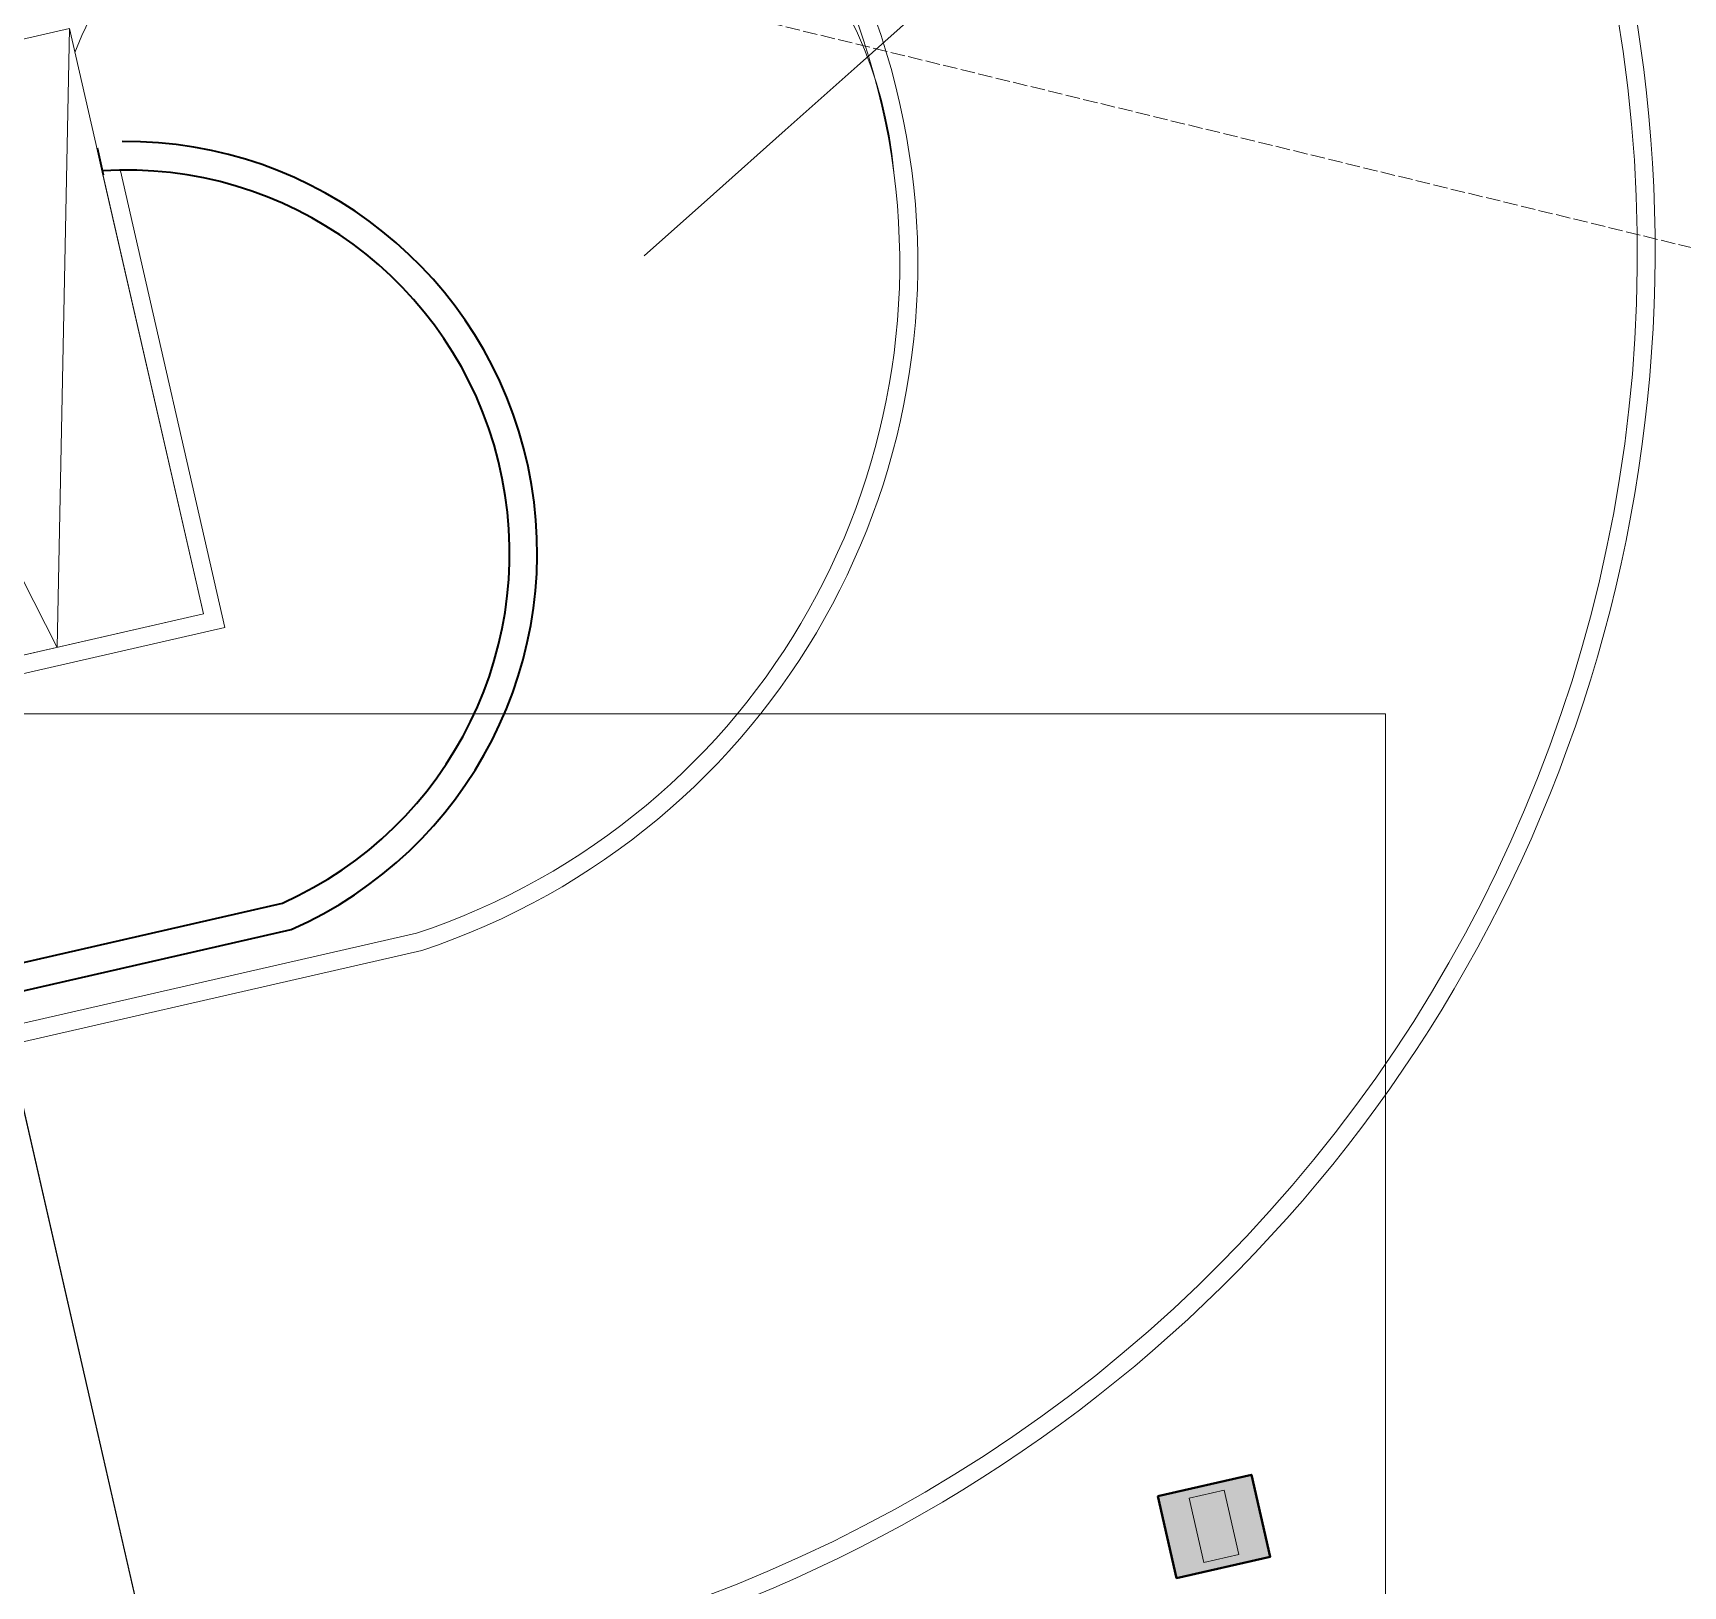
# Model space of a CAD drawing. Header units: millimetres. Extents: x 1667 to 847943, y 724 to 1832625.
# Drawn here: x 663518 to 677252, y 735413 to 748339 of the extents above; entities that cross this region are included whole.
import ezdxf

# ---------------------------------------------------------------- set-up
doc = ezdxf.new("R2010")
doc.units = ezdxf.units.MM
doc.linetypes.add('ACAD_ISO02W100', pattern=[15, 12, -3])
doc.linetypes.add('CENTER', pattern=[2, 1.25, -0.25, 0.25, -0.25])
for name, color, linetype, lineweight in [('.', 1, 'Continuous', 0), ('2026-02-28_GF-SF BWP SET_MAIN BLOCK_SASANGIR RESORT$0$ELEV_15_MOFA', 31, 'Continuous', 0), ('CONCRETE_MOFA', 230, 'Continuous', 40), ('DIMENSION_MOFA', 66, 'CENTER', 15), ('ELEV_09_MOFA', 37, 'Continuous', 9), ('ELEV_15_MOFA', 31, 'Continuous', 13), ('ELEV_20_MOFA', 251, 'Continuous', 20), ('L-KERB STONE', 183, 'Continuous', 9), ('L-PLANTER WALL', 14, 'Continuous', 35), ('L-VEHICLES', 252, 'Continuous', 9), ('OVERHEAD LINES_MOFA', 252, 'ACAD_ISO02W100', 5)]:
    doc.layers.add(name, color=color, linetype=linetype, lineweight=lineweight)
doc.layers.add('ESMinor98.400', color=30, linetype='Continuous')
doc.layers.add('HATCH_LIGHT_MOFA', color=7, linetype='Continuous', lineweight=5, true_color=0x5b5b5b)

# ---------------------------------------------------------------- blocks, each defined once
blk = doc.blocks.new('zw$7658')
at = {"layer": 'ELEV_09_MOFA'}
blk.add_lwpolyline([(17265, 19110), (18065, 19110), (18065, 18413), (17265, 18413)], close=True, dxfattribs=at)
blk.add_lwpolyline([(17515, 19036), (17815, 19036), (17815, 18486), (17515, 18486), (17515, 19036)], dxfattribs=at)
blk = doc.blocks.new('ff')
at = {"layer": '2026-02-28_GF-SF BWP SET_MAIN BLOCK_SASANGIR RESORT$0$ELEV_15_MOFA'}
blk.add_lwpolyline([(69700.353, 7504.305), (69700.035, 751.77), (14709.679, 727.819)], dxfattribs=at)
at = {"layer": 'ELEV_09_MOFA', "rotation": 360}
blk.add_blockref('zw$7658', (60920.002, -18360), dxfattribs=at)
blk = doc.blocks.new('Car plan-flat-142-flat-1-flat-32-flat-1-flat-1')
at = {"layer": 'ELEV_20_MOFA'}
for points in [[(106504, 229990), (107620, 225116), (105183, 224558), (104067, 229432), (106504, 229990)], [(107620, 225116), (105285, 229711), (105183, 224558)]]:
    blk.add_lwpolyline(points, dxfattribs=at)
blk = doc.blocks.new('zw$39B4-flat-1')
at = {"layer": 'ESMinor98.400', "color": 30, "transparency": 33554559}
blk.add_lwpolyline([(147223, 150709), (147800, 151223), (148397, 151756), (148995, 152288), (149583, 152812)], dxfattribs=at)
blk = doc.blocks.new('zw$DA95')
at = {"layer": 'HATCH_LIGHT_MOFA', "true_color": 0x525252}
h = blk.add_hatch(color=251, dxfattribs=at)
h.dxf.hatch_style = 1
h.paths.add_polyline_path([(39100.04, 9773.14), (39879.86, 9951.69), (39723.63, 10634.03), (38943.81, 10455.48)])
h.paths.add_polyline_path([(34767.16, 8781.07), (35546.98, 8959.62), (35390.75, 9641.96), (34610.93, 9463.41)])
at = {"lineweight": 0}
blk.add_lwpolyline([(-45646.03, 16966.82), (40839.29, 16966.82), (40839.29, -10381.13), (-45646.03, -10381.13)], close=True, dxfattribs=at)
at = {"layer": 'CONCRETE_MOFA'}
blk.add_lwpolyline([(38943.81, 10455.48), (39723.63, 10634.03), (39879.86, 9951.69), (39100.04, 9773.14)], close=True, dxfattribs=at)
at = {"layer": 'ELEV_15_MOFA'}
blk.add_line((29231.5, 14852.12), (30839.59, 7833.43), dxfattribs=at)

msp = doc.modelspace()

# ---------------------------------------------------------------- block references
at = {"layer": 'DIMENSION_MOFA', "rotation": 12.89632932256583}
msp.add_blockref('ff', (596835.137, 717980.215), dxfattribs=at)

# ---------------------------------------------------------------- next in the draw order: linework, layer by layer
at = {"layer": 'L-KERB STONE'}
for points in [[(665030.164, 734197.714), (665812.057, 734376.743, -0.017162748), (666812.736, 734569.988, 1.000624971), (663010.771, 758471.86)], [(664996.685, 734343.93), (665778.578, 734522.959, -0.017162748), (666789.365, 734718.156, 0.983940877), (663450.687, 758366.248, 0.188353082), (656030.672, 754727.349, -0.109182575), (651663.928, 752042.404), (650548.435, 756914.543)], [(597093.725, 717916.213, -0.775045846), (595843.51, 732437.675), (607981.99, 735215.086, -0.278101992), (614339.758, 733125.411, 0.21650674), (619555.494, 730710.468, 0.03517372), (624469.836, 731021.118), (666755.919, 740703.588, 0.907792745), (664089.024, 752399.633, 0.185957322), (660126.61, 750469.087, -0.093211191), (654074.063, 746144.091)], [(666710.098, 740846.427, 0.907916298), (664104.991, 752250.452, 0.041479521), (663128.361, 752084.778, 0.041479521)], [(663866.404, 748177.209, -0.792491252), (670683.065, 747179.687, 18.232654434)], [(624435.371, 731167.84, 0.000055652), (624443.069, 731168.871), (666710.098, 740846.427)]]:
    msp.add_lwpolyline(points, format="xyb", dxfattribs=at)
at = {"layer": 'L-KERB STONE', "elevation": -15664}
for points in [[(619800.662, 733015.666), (639586.96, 737545.805), (638571.056, 741982.973, -1), (639440.997, 742182.149), (640456.902, 737744.981), (665116.15, 743390.799), (664245.829, 747192.1)], [(619913.465, 733195.374), (639407.267, 737658.545), (638424.839, 741949.496, -1), (639587.214, 742215.626), (640569.641, 737924.675), (664936.457, 743503.539), (664099.613, 747158.623)]]:
    msp.add_lwpolyline(points, format="xyb", dxfattribs=at)
at = {"layer": 'L-PLANTER WALL'}
msp.add_line((664050.935, 747383.431), (664102.271, 747159.234), dxfattribs=at)
for points in [[(624471.4, 731446.09), (665667.371, 740878.449, 0.815754722), (664260.125, 747436.299, 0.815754722)], [(624420.066, 731670.288), (665594.467, 741097.708, 0.836443351), (664094.899, 747191.429)]]:
    msp.add_lwpolyline(points, format="xyb", dxfattribs=at)
at = {"layer": 'OVERHEAD LINES_MOFA', "lineweight": 5, "ltscale": 10}
msp.add_line((687824.823, 743991.394), (664918.25, 749577.551), dxfattribs=at)

# ---------------------------------------------------------------- next in the draw order: block references
at = {"layer": '.'}
msp.add_blockref('zw$39B4-flat-1', (521382.382, 595775.774), dxfattribs=at)
msp.add_blockref('zw$DA95', (633936.771, 725705.715))
at = {"layer": 'L-VEHICLES', "xscale": -0.9996410785281676, "yscale": 0.9996410785281672, "zscale": 0.9996410785281676, "rotation": 205.791591658854}
msp.add_blockref('Car plan-flat-142-flat-1-flat-32-flat-1-flat-1', (469044.209, 904185.336, -15664), dxfattribs=at)

doc.saveas('drawing.dxf')
